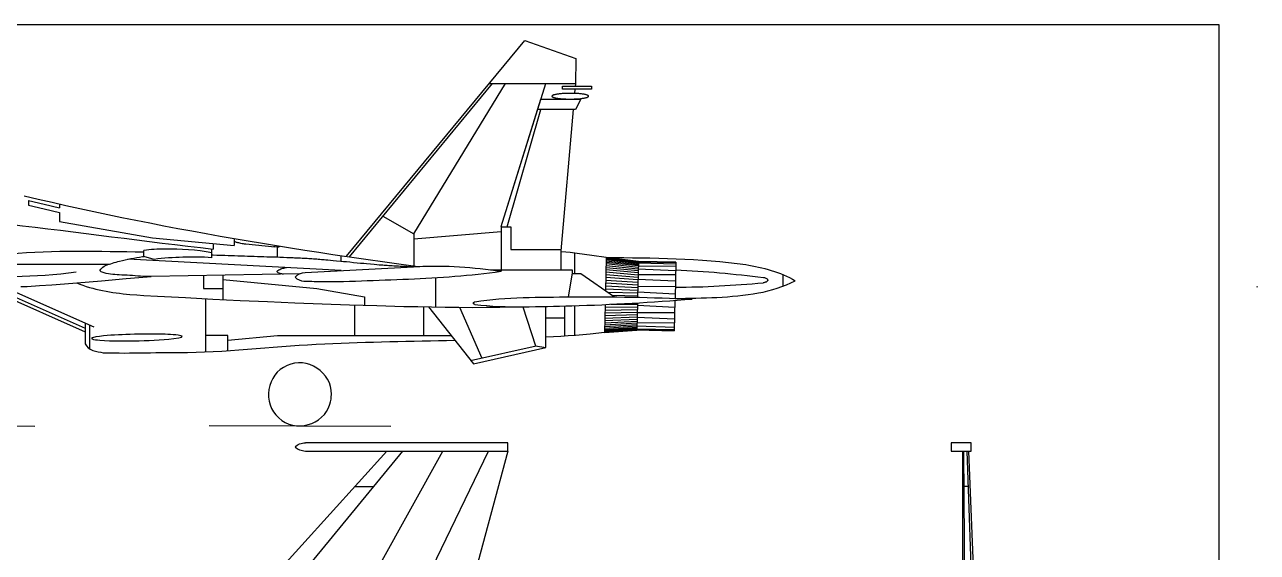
# Model space of a CAD drawing. Extents: x 5 to 530, y 0 to 373.
# Drawn here: x 181.1 to 529.7, y 223.7 to 373 of the extents above; entities that cross this region are included whole.
import ezdxf

# ---------------------------------------------------------------- set-up
doc = ezdxf.new("R2010")
doc.units = 0
doc.layers.add('Layer_1', color=7, linetype='CONTINUOUS')

msp = doc.modelspace()

# ---------------------------------------------------------------- linework, layer by layer
at = {"layer": 'Layer_1', "color": 7}
for points in [[(5.202847, 372.960965), (518.847283, 372.960965), (518.847283, 0.427631), (5.202847, 0.427631), (5.202847, 372.960965)], [(333.190865, 355.57353), (341.404703, 355.57353), (341.404703, 354.760504), (333.190865, 354.760504), (333.190865, 355.57353), (333.190865, 355.57353)], [(330.209701, 352.738368), (330.230586, 352.675825), (330.25147, 352.634135), (330.293154, 352.571594), (330.376545, 352.529902), (330.459933, 352.488212), (330.564169, 352.425671), (330.689256, 352.383979), (330.835185, 352.342289), (331.001964, 352.300596), (331.189588, 352.258905), (331.377215, 352.217213), (331.58569, 352.175521), (331.815009, 352.13383), (332.065174, 352.112982), (332.315347, 352.071291), (332.586362, 352.050443), (332.857377, 352.029596), (333.149235, 352.008748), (333.441098, 351.9879), (333.732961, 351.967052), (334.045674, 351.946205), (334.358379, 351.925357), (334.671093, 351.925357), (335.004648, 351.925357), (335.317353, 351.925357), (335.650915, 351.925357), (335.963622, 351.925357), (336.276333, 351.925357), (336.609889, 351.946205), (336.922602, 351.946205), (337.214459, 351.967052), (337.52717, 351.9879), (337.798185, 352.008748), (338.090048, 352.029596), (338.361063, 352.071287), (338.611231, 352.092135), (338.861398, 352.133827), (339.090721, 352.154674), (339.320038, 352.196366), (339.528512, 352.238057), (339.716139, 352.279749), (339.882916, 352.32144), (340.028847, 352.363134), (340.174782, 352.404824), (340.29986, 352.467364), (340.383251, 352.509057), (340.466639, 352.550747), (340.529185, 352.613287), (340.570869, 352.65498), (340.591754, 352.69667), (340.591754, 352.75921), (340.570869, 352.800903), (340.529185, 352.863443), (340.466639, 352.905133), (340.383251, 352.946826), (340.29986, 353.009366), (340.174782, 353.051056), (340.028847, 353.092749), (339.882916, 353.134441), (339.716139, 353.176131), (339.528512, 353.217824), (339.320038, 353.259514), (339.090721, 353.301207), (338.861398, 353.322063), (338.611231, 353.363753), (338.361063, 353.384609), (338.090048, 353.426302), (337.798185, 353.447158), (337.52717, 353.468014), (337.214459, 353.48887), (336.922602, 353.509726), (336.609889, 353.509726), (336.276333, 353.530583), (335.963622, 353.530583), (335.650915, 353.530583), (335.317353, 353.530583), (335.004648, 353.530583), (334.671093, 353.530583), (334.358379, 353.530583), (334.045674, 353.509726), (333.732961, 353.48887), (333.441098, 353.48887), (333.149235, 353.468014), (332.857377, 353.426324), (332.586362, 353.405468), (332.315347, 353.384612), (332.065174, 353.342922), (331.815009, 353.322066), (331.58569, 353.280376), (331.377215, 353.238683), (331.189588, 353.196993), (331.001964, 353.1553), (330.835185, 353.113608), (330.689256, 353.071918), (330.564169, 353.030225), (330.459933, 352.967685), (330.376545, 352.925995), (330.293154, 352.884302), (330.25147, 352.821762), (330.230586, 352.780069), (330.209701, 352.738379), (330.209701, 352.738368)], [(200.039126, 284.214985), (200.039126, 284.214985)], [(267.85541, 268.41312), (267.85541, 268.41312)], [(448.745315, 254.743373), (443.158218, 254.743373), (443.158218, 252.387687), (448.745315, 252.387687), (448.745315, 254.743373), (448.745315, 254.743373)]]:
    msp.add_lwpolyline(points, close=True, dxfattribs=at)
for points in [[(272.1708, 307.459148), (322.517043, 368.456842), (337.005923, 363.349379), (336.859988, 356.032158), (336.818304, 355.57353)], [(272.963003, 307.334067), (313.385924, 356.34486)], [(291.141848, 313.775725), (317.138443, 356.34486)], [(312.531188, 356.34486), (336.859988, 356.34486)], [(315.82506, 315.860403), (328.479374, 356.34486)], [(336.734907, 354.760504), (336.630672, 353.509698)], [(315.82506, 315.860403), (327.077816, 351.860911)], [(317.534537, 315.797863), (327.061758, 348.944252)], [(327.10345, 351.925342), (338.360999, 351.925342), (336.901687, 348.944252), (326.165324, 348.944252)], [(336.23457, 348.944252), (332.711375, 309.043505)], [(336.484743, 351.946189), (336.484743, 351.925341)], [(181.005538, 324.532666), (184.924828, 323.615409), (188.864972, 322.718999), (192.80511, 321.822583), (196.745249, 320.967863), (200.706243, 320.11315), (204.646382, 319.279274), (208.607368, 318.466252), (212.568357, 317.653231), (216.529343, 316.881894), (220.490334, 316.110564), (224.472165, 315.360082), (228.433157, 314.609595), (232.414994, 313.900805), (236.396825, 313.192015), (240.357816, 312.483225), (244.360495, 311.816126), (248.342332, 311.149033), (252.324168, 310.481935), (256.306002, 309.856527), (260.308687, 309.210277), (264.290523, 308.605725), (268.293202, 307.980317), (276.277723, 306.812897), (284.283086, 305.666327), (292.267604, 304.561447)], [(182.193829, 323.198471), (182.193829, 321.905971)], [(182.193829, 323.198471), (186.592615, 322.156132), (190.991395, 321.15549)], [(182.193829, 321.905971), (186.592615, 320.884481), (190.991395, 319.883833), (190.991395, 317.277984)], [(190.991395, 322.218672), (190.991395, 321.15549)], [(190.991395, 317.277984), (217.258997, 312.691694), (240.378658, 310.544474)], [(282.448526, 318.841493), (291.141848, 313.775725), (291.141848, 304.707376)], [(291.141848, 312.358144), (315.82506, 314.442823)], [(315.82506, 315.860403), (315.82506, 303.227255)], [(315.82506, 315.797863), (318.556057, 315.797863), (318.556057, 309.377055), (332.732223, 309.377055)], [(234.41633, 311.086493), (234.41633, 309.502135)], [(240.378658, 312.504073), (240.378658, 310.544474)], [(240.378658, 311.836975), (240.378658, 311.795289), (240.399543, 311.774419), (240.420399, 311.732733), (240.462086, 311.691047), (240.587173, 311.628507), (240.733101, 311.565967), (240.899883, 311.482578), (241.108352, 311.420038), (241.337678, 311.357498), (241.587842, 311.315812), (242.129873, 311.190732), (242.671903, 311.107343), (242.942918, 311.065657), (243.193086, 311.023972), (243.44325, 311.003099), (243.651725, 310.961413)], [(243.651688, 310.961407), (251.865526, 310.085845)], [(253.074671, 310.440243), (253.074671, 310.127537)], [(214.778173, 307.396608), (214.778173, 309.085197)], [(217.717639, 306.583586), (214.778173, 307.396608)], [(234.061927, 308.480644), (234.061927, 309.543826)], [(234.061927, 307.063058), (234.061927, 308.480644)], [(253.074671, 310.127537), (253.074671, 310.106666), (253.032986, 310.085796), (252.970446, 310.064923), (252.907906, 310.044052), (252.80367, 310.044052), (252.699431, 310.044052), (252.470114, 310.044052), (251.928084, 310.085738), (251.677911, 310.106609), (251.448594, 310.127482)], [(252.574333, 307.250684), (252.574333, 310.044153)], [(270.586407, 306.083265), (270.586407, 307.646768)], [(332.711375, 309.043505), (332.711375, 303.644188)], [(345.595015, 307.104755), (341.508942, 307.709314), (339.445059, 308.001166), (337.402019, 308.272175), (335.358987, 308.522336), (332.89193, 308.730805)], [(336.672364, 302.581), (336.672364, 308.355564)], [(345.595015, 307.104755), (345.38654, 297.7237)], [(345.574167, 306.771206), (354.663588, 305.687175)], [(365.27487, 305.749715), (354.663588, 305.979027), (345.595015, 307.104755)], [(345.595015, 307.104755), (354.663588, 305.979027)], [(345.595015, 307.063058), (354.663588, 305.958178)], [(345.595015, 306.958826), (354.663588, 305.853947)], [(270.586407, 303.435719), (210.254306, 306.625277)], [(260.433768, 302.914549), (292.913874, 304.582295)], [(312.823046, 303.644188), (335.942713, 303.644188), (335.942713, 302.706085), (334.858652, 296.014268)], [(345.511626, 303.685879), (354.601047, 302.852009)], [(345.532468, 304.874148), (354.621898, 303.936046)], [(345.532468, 304.290438), (354.601047, 303.414876)], [(345.553316, 305.833098), (354.642746, 304.811607)], [(345.553316, 305.374469), (354.642746, 304.394675)], [(345.574167, 306.521046), (354.663588, 305.457857)], [(345.574167, 306.208345), (354.642746, 305.166006)], [(354.663588, 305.979027), (354.434271, 295.868338)], [(354.621898, 303.873505), (365.212329, 303.456567)], [(354.642746, 304.769916), (365.254022, 304.665679)], [(365.27487, 305.749715), (354.663588, 305.979027)], [(354.663588, 305.916487), (365.27487, 305.708018)], [(354.663588, 305.916487), (365.27487, 305.708018)], [(354.663588, 305.603786), (365.254022, 305.291086)], [(365.27487, 305.749715), (365.045547, 295.555639)], [(180.067408, 298.870261), (181.839425, 298.953644), (185.341778, 299.162114), (188.844124, 299.391431), (192.346471, 299.662435), (195.848815, 299.954292), (202.853514, 300.558851), (209.858205, 301.163404), (213.360551, 301.476104), (216.862904, 301.747114)], [(195.786275, 299.933459), (196.682708, 299.579067), (197.579142, 299.245518), (198.496426, 298.95366), (199.434556, 298.661808), (200.351831, 298.411647), (201.289963, 298.161481), (202.228096, 297.953018), (203.166219, 297.744549), (204.125199, 297.556928), (205.084173, 297.390151), (206.043147, 297.244228), (207.002127, 297.119147), (207.961101, 296.994061), (208.940923, 296.868981), (210.879725, 296.681361), (212.839369, 296.514589), (214.799021, 296.389509), (218.718312, 296.160191), (222.637605, 295.951722), (226.556896, 295.764102), (234.332942, 295.368012), (242.088138, 294.992772), (249.822491, 294.63838), (257.535992, 294.325672), (265.249497, 294.03382), (272.963003, 293.762811), (280.676501, 293.512652), (288.390007, 293.304183), (292.267604, 293.2208), (296.145202, 293.137409), (300.022803, 293.074869), (303.900401, 293.033184), (307.777999, 293.0123), (311.655597, 293.033184), (315.533194, 293.074869), (319.38995, 293.158254)], [(258.745139, 302.455919), (216.862904, 301.747129)], [(231.706181, 301.99729), (231.706181, 298.36995), (237.126479, 298.36995)], [(237.126479, 302.101527), (237.126479, 295.222089)], [(237.126479, 300.871567), (263.748493, 298.36995), (277.215852, 295.993419), (277.215852, 293.616882)], [(297.333502, 301.392737), (297.333502, 293.116561)], [(335.921865, 302.581), (338.423539, 302.581), (347.888214, 295.993419)], [(345.428235, 299.933459), (354.517659, 299.433138)], [(345.44908, 300.746487), (354.538507, 300.18362)], [(345.469928, 301.53866), (354.559352, 300.89241)], [(345.490776, 303.018786), (354.5802, 302.247456)], [(345.490776, 302.289148), (354.559352, 301.580357)], [(354.559352, 300.996647), (365.149783, 300.496326)], [(354.5802, 302.330839), (365.191481, 302.289153)], [(390.020622, 301.455277), (390.291634, 301.413591), (390.541802, 301.330208), (390.750277, 301.24682), (390.937904, 301.163431), (391.062984, 301.059199), (391.16722, 300.954962), (391.229766, 300.829881), (391.250594, 300.72565), (391.250594, 300.60057), (391.188054, 300.496338), (391.083818, 300.371252), (390.958737, 300.287869), (390.77111, 300.183632), (390.666874, 300.141946), (390.562635, 300.10026), (390.437549, 300.058574), (390.29162, 300.037704), (390.145692, 299.996018), (389.97891, 299.975204)], [(395.566006, 302.268299), (395.566006, 298.995357)], [(172.708306, 298.474188), (198.246259, 287.133535)], [(173.187796, 297.223379), (198.246259, 286.091195)], [(175.397613, 298.682651), (200.664545, 287.467082)], [(345.38654, 298.24487), (354.475964, 297.890478)], [(345.407388, 299.099589), (354.496811, 298.661808)], [(345.92857, 297.348459), (354.475964, 297.07745)], [(347.221103, 296.452049), (354.455119, 296.285271)], [(347.221103, 296.452049), (354.455119, 296.285271)], [(354.475964, 297.390151), (365.066395, 296.868981)], [(354.475964, 297.390151), (365.066395, 296.868981)], [(354.517659, 298.95366), (365.128935, 298.995346)], [(529.706347, 298.642252), (529.664719, 298.954955)], [(232.248212, 295.47225), (232.248212, 280.379175)], [(274.401465, 293.70027), (274.401465, 285.048855)], [(293.935391, 293.179102), (293.935391, 285.048855)], [(295.353007, 293.137409), (308.007321, 277.001997), (328.500222, 281.650832), (328.500222, 293.26249)], [(304.046335, 293.033173), (310.404759, 278.690586)], [(308.424265, 293.846199), (308.320029, 293.887886), (308.257489, 293.908742), (308.1741, 293.950429), (308.132413, 293.992116), (308.090729, 294.054654), (308.069845, 294.096341), (308.048989, 294.158881), (308.028161, 294.221422), (308.048989, 294.263106), (308.048989, 294.325646), (308.090673, 294.367334), (308.13236, 294.429874), (308.174044, 294.471558), (308.236584, 294.513245), (308.319973, 294.554929), (308.403364, 294.596616)], [(321.954165, 293.19995), (325.539905, 282.130305), (328.500222, 281.650832)], [(333.732896, 293.387571), (333.732896, 284.861234)], [(336.672364, 285.069703), (336.672364, 293.470959)], [(345.303152, 293.804509), (345.115525, 285.882726)], [(345.282301, 293.054021), (354.371731, 293.137409)], [(346.845852, 293.887892), (354.392573, 293.908776)], [(354.413423, 294.30483), (354.225796, 286.591521)], [(354.392573, 293.616882), (364.983007, 293.095714)], [(365.024702, 295.01362), (364.837078, 286.383052)], [(328.500222, 290.072933), (333.732896, 290.072933)], [(345.178065, 289.301603), (354.309184, 289.718532)], [(345.198913, 289.9687), (354.309184, 290.323092)], [(345.219761, 290.67749), (354.330032, 290.990192)], [(345.240611, 291.44882), (354.350883, 291.678131)], [(345.261453, 292.22015), (354.371731, 292.386924)], [(354.309184, 290.260551), (364.920466, 289.801923)], [(354.350883, 291.573901), (364.962156, 291.594757)], [(198.246259, 288.530272), (198.246259, 282.734864)], [(199.4554, 288.009101), (199.4554, 281.358975)], [(345.115525, 285.882726), (341.008601, 285.465793), (338.944719, 285.257324), (336.880839, 285.090551), (334.816956, 284.923774), (332.753074, 284.798693), (330.689191, 284.694463), (328.625308, 284.631923)], [(345.115525, 286.445593), (354.246644, 287.11269)], [(345.115525, 286.195431), (354.246644, 286.883373)], [(345.115525, 286.028655), (354.225796, 286.716602)], [(345.115525, 285.903574), (354.225796, 286.612364)], [(364.837078, 286.341354), (354.225796, 286.591521), (345.115525, 285.882726)], [(345.115525, 285.882726), (354.225796, 286.591521)], [(345.136372, 287.154383), (354.246644, 287.758942)], [(345.136372, 286.779143), (354.246644, 287.404542)], [(345.157223, 288.113334), (354.267495, 288.634503)], [(345.157223, 287.613011), (354.267495, 288.175872)], [(345.178065, 288.676195), (354.288337, 289.155671)], [(354.225796, 286.654062), (364.837078, 286.383052)], [(354.225796, 286.654062), (364.837078, 286.383052)], [(364.837078, 286.341354), (354.225796, 286.591521)], [(354.246644, 286.966761), (364.837078, 286.799985)], [(354.267495, 287.800632), (364.85792, 287.425392)], [(354.288337, 288.697043), (364.878768, 288.634503)], [(238.606642, 280.733573), (238.606642, 285.048855), (232.248212, 285.048855)], [(238.606642, 283.714664), (252.657721, 285.048855), (301.69059, 285.048855)], [(328.500222, 284.631923), (328.625308, 284.631923)], [(307.235968, 277.981796), (325.748375, 282.172003)], [(132.681485, 259.574083), (184.028394, 259.42816)], [(233.269729, 259.574083), (284.63749, 259.42816)], [(257.598538, 253.575955), (257.848705, 253.805272), (258.140568, 254.034583), (258.494971, 254.243052), (258.870223, 254.409826), (259.266319, 254.534904), (259.683268, 254.639143), (260.100212, 254.722531), (260.496314, 254.743359)], [(260.496314, 252.387687), (317.78471, 252.387687), (317.78471, 254.743373), (260.496314, 254.743373)], [(203.458085, 163.747162), (283.532587, 252.387687)], [(213.673265, 161.808405), (288.056451, 252.387687)], [(254.137884, 170.855911), (299.397384, 252.387687)], [(257.598538, 253.575955), (257.848705, 253.325793), (258.140568, 253.096482), (258.494971, 252.908855), (258.870223, 252.721234), (259.266319, 252.596156), (259.683268, 252.491923), (260.100212, 252.429382), (260.496314, 252.387698)], [(317.78471, 252.387687), (294.873517, 167.332804)], [(308.882907, 219.345535), (296.311982, 219.345535), (312.301863, 252.387687)], [(446.410377, 166.603172), (446.410377, 252.387687)], [(447.348512, 163.747162), (446.681424, 252.387687)], [(450.892546, 160.724376), (447.619559, 252.387687)], [(448.057342, 252.387687), (451.309529, 170.584904)], [(274.422315, 242.318689), (279.780067, 242.318689)], [(447.973917, 242.318689), (446.410377, 242.318689)]]:
    msp.add_lwpolyline(points, dxfattribs=at)
for points in [[(176.898617, 316.527502), (196.0936, 314.369008), (215.218161, 311.632277), (234.41633, 309.502135)], [(176.898617, 308.084555), (189.483733, 309.359392), (202.155717, 308.883945), (214.778173, 308.68909)], [(207.961708, 306.089811), (210.098221, 306.633896), (212.264708, 307.067149), (214.449847, 307.360429)], [(214.449847, 307.360429), (214.559248, 307.372923), (214.668685, 307.3851), (214.778162, 307.396914)], [(220.802531, 309.517489), (218.789711, 309.493354), (216.770682, 309.376582), (214.778173, 309.085191)], [(234.061927, 307.063058), (228.614073, 307.407579), (223.137164, 307.225982), (217.717639, 306.583607)], [(234.061927, 308.480644), (229.688803, 309.248687), (225.238224, 309.513676), (220.802531, 309.517489)], [(234.061927, 307.876086), (234.061927, 307.876086), (236.525377, 307.775315), (237.751898, 307.730157)], [(237.751898, 307.730157), (238.978419, 307.684998), (240.197985, 307.64677), (241.421029, 307.605077)], [(241.421029, 307.605077), (242.64407, 307.563383), (243.87058, 307.518205), (245.090152, 307.479996)], [(245.090152, 307.479996), (246.309725, 307.441787), (247.525815, 307.41051), (248.738433, 307.375765)], [(248.738433, 307.375765), (249.951052, 307.341019), (251.1567, 307.31322), (252.365864, 307.271527)], [(252.365864, 307.271527), (253.575028, 307.229835), (255.086475, 307.16469), (255.993297, 307.125604)], [(255.993297, 307.125604), (256.90012, 307.086518), (257.202436, 307.070012), (257.807007, 307.042215)], [(257.807007, 307.042215), (258.411578, 307.014419), (259.01614, 306.990096), (259.620722, 306.958826)], [(259.620722, 306.958826), (260.225304, 306.927557), (260.829855, 306.892813), (261.434437, 306.854595)], [(261.434437, 306.854595), (262.039019, 306.816377), (262.643573, 306.774682), (263.248155, 306.729515)], [(345.595015, 307.104755), (358.757588, 307.023419), (371.982888, 306.966317), (385.038113, 305.096958)], [(176.898617, 305.249388), (186.293803, 305.249388), (195.688987, 305.249388), (205.084173, 305.249388)], [(203.008643, 302.969723), (202.591448, 303.044593), (202.194359, 303.500718), (202.625789, 303.846164)], [(202.625789, 303.846164), (203.012219, 304.253357), (203.467768, 304.618157), (203.979256, 304.853605)], [(203.979256, 304.853605), (205.279031, 305.345557), (206.623932, 305.714472), (207.961708, 306.089811)], [(252.566304, 303.03997), (252.494865, 303.181161), (252.57923, 303.329525), (252.687704, 303.425272)], [(252.687704, 303.425272), (252.849816, 303.582565), (253.06133, 303.6649), (253.257968, 303.768014)], [(253.257968, 303.768014), (253.615222, 303.953631), (254.017064, 304.022834), (254.39838, 304.142236)], [(254.39838, 304.142236), (254.62159, 304.1962), (254.850246, 304.233055), (255.079146, 304.250133)], [(255.079146, 304.250133), (255.112849, 304.250404), (255.146554, 304.249822), (255.18024, 304.24875)], [(263.248155, 306.729515), (263.852737, 306.684347), (264.4573, 306.632229), (265.06187, 306.583586)], [(265.06187, 306.583586), (265.666441, 306.534943), (265.968563, 306.515844), (266.875586, 306.437657)], [(266.875586, 306.437657), (267.782608, 306.359469), (268.689132, 306.276108), (270.503019, 306.104107)], [(270.503019, 306.104107), (272.316906, 305.932106), (275.94382, 305.562118), (277.757883, 305.395317)], [(277.757883, 305.395317), (279.571945, 305.228517), (280.474734, 305.152901), (281.38531, 305.082617)], [(281.38531, 305.082617), (282.295886, 305.012333), (282.611828, 304.999231), (283.219873, 304.957536)], [(283.219873, 304.957536), (283.827918, 304.915842), (284.429006, 304.870675), (285.033588, 304.832456)], [(285.033588, 304.832456), (285.638171, 304.794237), (286.242724, 304.759488), (286.847307, 304.728219)], [(286.847307, 304.728219), (287.451889, 304.696949), (288.05644, 304.669156), (288.661022, 304.644836)], [(288.661022, 304.644836), (289.265604, 304.620517), (289.86665, 304.596237), (290.474737, 304.582295)], [(290.474737, 304.582295), (291.082824, 304.568354), (292.309303, 304.561422), (292.309303, 304.561422)], [(292.267604, 304.561447), (300.14163, 304.972608), (308.033828, 304.370333), (315.82506, 303.227255)], [(365.233171, 303.581647), (373.522755, 303.280457), (381.791522, 302.480715), (390.020622, 301.455277)], [(385.038113, 305.096958), (389.899142, 304.323852), (394.732686, 303.030482), (399.026655, 300.558829)], [(160.741955, 301.455277), (172.375227, 301.947067), (184.090029, 301.264232), (195.640346, 303.060482)], [(207.867251, 302.203084), (206.234113, 302.328886), (204.561362, 302.401735), (203.008643, 302.969723)], [(213.873919, 301.799306), (211.877604, 301.982163), (209.871732, 302.098386), (207.867251, 302.203084)], [(216.862904, 301.747129), (215.865454, 301.760371), (214.86746, 301.664807), (213.873919, 301.799306)], [(252.845348, 302.789457), (252.758497, 302.881616), (252.609887, 302.910945), (252.566304, 303.03997)], [(253.848908, 302.459136), (253.497598, 302.507457), (253.167499, 302.648136), (252.845348, 302.789457)], [(254.30466, 302.393379), (254.147426, 302.368433), (254.00332, 302.447998), (253.848908, 302.459136)], [(257.598538, 301.580357), (258.257569, 302.427258), (259.40553, 302.799048), (260.433768, 302.914542)], [(257.598538, 301.580357), (258.902012, 300.033957), (261.181679, 300.507976), (262.97388, 300.355566)], [(262.97388, 300.355566), (271.886292, 300.169934), (280.792994, 300.737429), (289.698705, 301.00287)], [(289.698705, 301.00287), (298.431829, 301.383954), (307.167515, 301.986614), (315.82506, 303.227187)], [(365.108093, 298.724348), (373.411398, 298.71554), (381.71027, 299.253652), (389.978924, 299.975194)], [(388.629557, 297.086901), (392.237458, 297.74471), (395.776414, 298.841402), (399.026655, 300.558864)], [(365.045547, 295.534791), (372.919745, 295.665406), (380.852478, 295.71473), (388.629557, 297.086901)], [(308.403417, 294.596681), (317.449348, 296.038235), (326.646973, 295.829809), (335.776791, 296.018001)], [(308.424265, 293.846199), (317.513853, 292.756488), (326.693122, 293.29422), (335.819376, 293.443586)], [(335.776791, 296.018001), (347.154857, 296.105176), (358.535448, 295.850434), (369.902973, 295.368046)], [(335.819376, 293.443586), (347.194122, 293.805054), (358.556948, 294.490368), (369.902973, 295.367989)], [(198.246259, 282.734864), (198.945569, 280.836231), (201.533758, 280.467852), (203.31219, 280.19156)], [(201.266567, 284.642156), (200.880067, 284.511163), (200.277093, 284.566958), (200.039126, 284.214985)], [(200.039126, 284.214985), (200.667536, 283.741514), (201.579758, 283.860804), (202.33236, 283.735616)], [(209.742299, 285.340453), (206.911031, 285.212093), (204.069124, 285.086075), (201.266567, 284.642156)], [(202.33236, 283.735616), (206.041364, 283.441927), (209.767823, 283.49205), (213.484693, 283.563091)], [(219.391189, 285.443834), (216.17508, 285.509137), (212.956604, 285.463646), (209.742299, 285.340453)], [(213.484693, 283.563091), (217.238048, 283.699926), (221.005029, 283.802802), (224.722367, 284.381727)], [(225.285264, 285.007036), (223.347405, 285.367236), (221.358193, 285.37321), (219.391189, 285.443834)], [(224.722367, 284.381727), (225.124223, 284.395584), (226.230091, 284.804123), (225.285264, 285.007036)], [(227.140658, 280.274891), (240.128243, 280.411953), (253.021286, 282.21152), (265.995174, 282.686147)], [(265.995174, 282.686147), (278.233001, 283.286533), (290.485498, 283.443273), (302.732986, 283.735503)], [(203.31219, 280.19156), (211.319958, 279.934726), (219.197249, 280.3476), (227.140658, 280.274891)], [(267.85541, 268.41312), (268.151416, 274.618176), (260.866897, 279.304956), (255.326186, 276.543366)], [(255.326186, 276.543366), (249.549924, 274.255915), (248.21757, 265.753455), (252.991288, 261.783844)], [(252.991288, 261.783844), (257.435865, 257.451826), (265.764395, 259.670665), (267.438472, 265.661349)], [(267.438472, 265.661349), (267.708158, 266.552143), (267.86894, 267.480804), (267.85541, 268.41312)]]:
    msp.add_open_spline(points, degree=3, dxfattribs=at)

doc.saveas('drawing.dxf')
